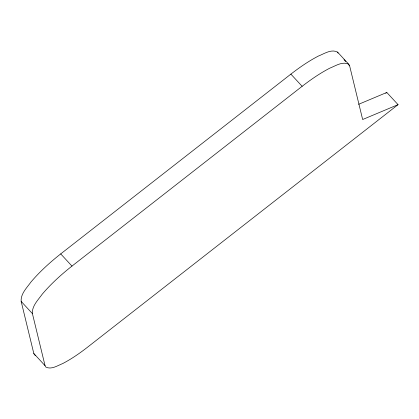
<?xml version="1.0" encoding="UTF-8"?>
<svg xmlns="http://www.w3.org/2000/svg" width="419" height="419" viewBox="0 0 419 419"><rect width="100%" height="100%" fill="white"/><g stroke="black" fill="none" stroke-linecap="round" stroke-linejoin="round"><path stroke-width="0.63" d="M358.601 104.305L386.8 92.463L398.05 104.656L362.655 119.52L349.624 65.825L348.802 64.296L337.552 52.103C331.324 48.798 324.222 53.763 318.43 56.036C308.656 61.101 299.58 67.396 290.88 74.121L60.718 253.898C49.987 262.373 39.784 271.601 30.938 282.05C26.863 287.79 20.541 293.819 21.16 301.408L33.803 353.489L34.526 354.841L35.447 355.38M348.802 64.296C342.58 60.985 335.472 65.951 329.68 68.224C319.906 73.294 310.83 79.589 302.136 86.309L71.974 266.091C61.242 274.565 51.039 283.794 42.188 294.243C38.119 299.983 31.797 306.011 32.41 313.595L45.053 365.682L45.776 367.034C51.291 369.961 57.576 365.567 62.703 363.556C71.356 359.067 79.39 353.495 87.089 347.545L398.05 104.656M385.768 93.269L386.8 92.463M343.999 59.728L345.727 61.603M348.325 64.416L349.624 65.825M290.88 74.121L302.136 86.309M60.718 253.898L71.974 266.091M21.16 301.408L32.41 313.595M33.803 353.489L45.053 365.682M337.552 52.103L338.096 53.124"/></g></svg>
